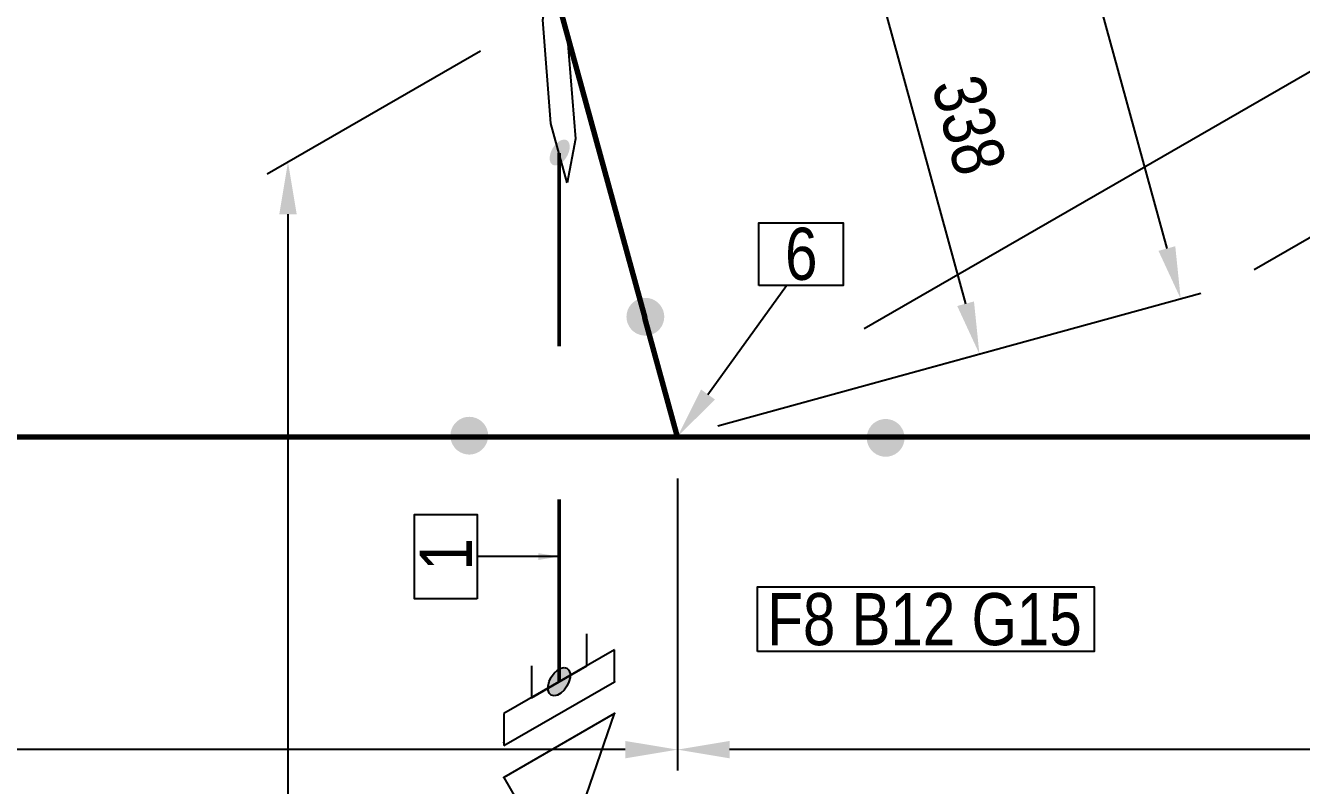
# Model space of a CAD drawing. Header units: millimetres. Extents: x 0 to 594, y 0 to 420.
# Drawn here: x 176.9 to 238, y 291 to 327.5 of the extents above; entities that cross this region are included whole.
import ezdxf
from ezdxf import colors
from ezdxf.entities.mleader import LeaderData, LeaderLine
from ezdxf.enums import TextEntityAlignment as Align
from ezdxf.math import Vec2, Vec3

# ---------------------------------------------------------------- set-up
doc = ezdxf.new("R2010")
doc.units = ezdxf.units.MM
doc.header["$LTSCALE"] = 0.25
for name, color, linetype in [('기울이기 상자', 7, 'Continuous'), ('기호', 4, 'Continuous'), ('밸브', 4, 'Continuous'), ('용접', 1, 'Continuous'), ('주석', 7, 'Continuous'), ('치수', 1, 'Continuous')]:
    doc.layers.add(name, color=color, linetype=linetype)
doc.layers.add('파이프', color=3, linetype='Continuous', lineweight=70)
doc.layers.add('파이프 작은 보어', color=30, linetype='Continuous', lineweight=50)
doc.styles.add('AdskIsoAnnotation', font='arial.ttf', dxfattribs={"width": 0.8, "height": 1})
doc.styles.add('AdskIsoMetric', font='arial.ttf', dxfattribs={"width": 0.8, "height": 2.5})
doc.styles.add('AdskIsoMetric-30', font='arial.ttf', dxfattribs={"width": 0.8, "height": 2.5})
doc.styles.add('AdskIsoMetric30', font='arial.ttf', dxfattribs={"width": 0.8, "oblique": 30, "height": 2.5})
doc.styles.get("Standard").update_dxf_attribs({"font": 'arial.ttf'})
doc.dimstyles.new('AdskIsoMetric', dxfattribs={"dimtxt": 2.5, "dimasz": 2.5, "dimexe": 1, "dimexo": 2, "dimgap": 0.8, "dimtad": 1, "dimdec": 0, "dimrnd": 1, "dimzin": 0, "dimdsep": 46, "dimtxsty": 'AdskIsoMetric', "dimcen": 0, "dimclrt": 7, "dimadec": 0, "dimazin": 0, "dimtfac": 1, "dimtdec": 0, "dimtmove": 1, "dimatfit": 3, "dimfxl": 0, "dimfrac": 2, "dimtolj": 1, "dimtzin": 0, "dimarcsym": 0})

# ---------------------------------------------------------------- blocks, each defined once
blk = doc.blocks.new('볼 밸브-1-IsoRight')
at = {"color": 0, "linetype": 'ByBlock', "lineweight": -2, "extrusion": (0.707107, 0.408248, -0.57735)}
for p, q in [((-0.1006, 0.1164), (-0.3536, 0.4082)), ((-0.3536, 0.4082), (-0.3536, 0)), ((0.1006, 0.0001), (0.3536, 0)), ((-0.3536, 0), (-0.1006, -0.0001)), ((0.3536, 0), (0.3536, -0.4082)), ((0.1125, -0.065), (0.1125, -0.065)), ((0.3536, -0.4082), (0.1007, -0.1162))]:
    blk.add_line(p, q, dxfattribs=at)
at = {"linetype": 'ByBlock', "extrusion": (-1.92296e-16, -1.11022e-16, -1)}
for start_param, end_param in [(-0.785398, 2.356194), (2.356194, 5.497787)]:
    blk.add_ellipse((0, 0), major_axis=(-0.0796, 0.1378), ratio=0.57735, start_param=start_param, end_param=end_param, dxfattribs=at)
blk = doc.blocks.new('개스킷-1-IsoRight')
at = {"color": 0, "linetype": 'ByBlock', "lineweight": -2, "extrusion": (1, 0, 0)}
for p in [(-0.0442, 0.2296), (0.0442, 0.1786), (-0.0529, -0.1736), (0.0442, -0.2296)]:
    blk.add_point(p, dxfattribs=at)
blk = doc.blocks.new('플랜지-1-IsoRight')
at = {"color": 0, "linetype": 'ByBlock', "lineweight": -2}
blk.add_wipeout([(0.0442, 0.1786), (-0.0442, 0.2296), (-0.0442, -0.1786), (0.0442, -0.2296)], dxfattribs=at)
at = {"color": 0, "linetype": 'ByBlock', "lineweight": -2, "extrusion": (0.707107, 0.408248, -0.57735)}
for p, q in [((0.0442, 0.1786), (-0.0442, 0.2296)), ((-0.0442, 0.2296), (-0.0442, -0.1786)), ((0.0442, -0.2296), (0.0442, 0.1786)), ((-0.0442, -0.1786), (0.0442, -0.2296))]:
    blk.add_line(p, q, dxfattribs=at)
at = {"color": 0, "linetype": 'ByBlock', "lineweight": -2}
blk.add_wipeout([(0.0442, 0.1786), (-0.0442, 0.2296), (-0.0442, -0.1786), (0.0442, -0.2296)], dxfattribs=at)
at = {"color": 0, "linetype": 'ByBlock', "lineweight": -2, "extrusion": (0.707107, 0.408248, -0.57735)}
for p, q in [((0.0442, 0.1786), (-0.0442, 0.2296)), ((-0.0442, 0.2296), (-0.0442, -0.1786)), ((0.0442, -0.2296), (0.0442, 0.1786)), ((-0.0442, -0.1786), (0.0442, -0.2296))]:
    blk.add_line(p, q, dxfattribs=at)
blk = doc.blocks.new('*D105')
at = {"layer": 'Defpoints', "color": 0}
for p in [(200.667, 327.391), (202.434, 252.416), (189.444, 244.916)]:
    blk.add_point(p, dxfattribs=at)
at = {"layer": '치수', "color": 0, "lineweight": -2}
for p, q in [((198.667, 326.236), (188.444, 320.334)), ((189.444, 318.411), (189.444, 247.416)), ((200.434, 251.261), (188.444, 244.339))]:
    blk.add_line(p, q, dxfattribs=at)
at = {"layer": '치수', "color": 0}
for points in [[(189.027, 318.411), (189.861, 318.411), (189.444, 320.911)], [(189.027, 247.416), (189.861, 247.416), (189.444, 244.916)]]:
    blk.add_solid(points, dxfattribs=at)
at = {"layer": '치수', "color": 7, "insert": (187.178, 281.605), "char_height": 2.5, "attachment_point": 5, "rotation": 270, "style": 'AdskIsoMetric-30'}
blk.add_mtext('\\A1;443', dxfattribs=at)
blk = doc.blocks.new('*D112')
at = {"layer": 'Defpoints', "color": 0}
for p in [(123.414, 307.743), (190.908, 212.907), (152.333, 202.325)]:
    blk.add_point(p, dxfattribs=at)
at = {"layer": '치수', "color": 0, "lineweight": -2}
for p, q in [((125.343, 308.272), (162.953, 318.59)), ((162.65, 315.914), (190.247, 215.318)), ((154.262, 202.854), (191.872, 213.172))]:
    blk.add_line(p, q, dxfattribs=at)
at = {"layer": '치수', "color": 0}
for points in [[(163.052, 316.024), (162.248, 315.804), (161.989, 318.325)], [(190.648, 215.428), (189.845, 215.208), (190.908, 212.907)]]:
    blk.add_solid(points, dxfattribs=at)
at = {"layer": '치수', "color": 7, "insert": (178.782, 266.256), "char_height": 2.5, "attachment_point": 5, "rotation": 285.34054, "style": 'AdskIsoMetric'}
blk.add_mtext('\\A1;2206', dxfattribs=at)
blk = doc.blocks.new('*D113')
at = {"layer": 'Defpoints', "color": 0}
for p in [(208.104, 307.743), (278.667, 307.743), (208.104, 292.743)]:
    blk.add_point(p, dxfattribs=at)
at = {"layer": '치수', "color": 0, "lineweight": -2}
for p, q in [((208.104, 305.743), (208.104, 291.743)), ((278.667, 305.743), (278.667, 291.743)), ((276.167, 292.743), (210.604, 292.743))]:
    blk.add_line(p, q, dxfattribs=at)
at = {"layer": '치수', "color": 0}
for points in [[(210.604, 293.159), (210.604, 292.326), (208.104, 292.743)], [(276.167, 293.159), (276.167, 292.326), (278.667, 292.743)]]:
    blk.add_solid(points, dxfattribs=at)
at = {"layer": '치수', "color": 7, "insert": (243.386, 295.162), "char_height": 2.5, "attachment_point": 5, "rotation": 360, "style": 'AdskIsoMetric'}
blk.add_mtext('\\A1;1125', dxfattribs=at)
blk = doc.blocks.new('*D114')
at = {"layer": 'Defpoints', "color": 0}
for p in [(123.414, 307.743), (208.104, 307.743), (123.414, 292.743)]:
    blk.add_point(p, dxfattribs=at)
at = {"layer": '치수', "color": 0, "lineweight": -2}
for p, q in [((123.414, 305.743), (123.414, 291.743)), ((208.104, 305.743), (208.104, 291.743)), ((205.604, 292.743), (125.914, 292.743))]:
    blk.add_line(p, q, dxfattribs=at)
at = {"layer": '치수', "color": 0}
for points in [[(125.914, 293.159), (125.914, 292.326), (123.414, 292.743)], [(205.604, 293.159), (205.604, 292.326), (208.104, 292.743)]]:
    blk.add_solid(points, dxfattribs=at)
at = {"layer": '치수', "color": 7, "insert": (163.981, 295.162), "char_height": 2.5, "attachment_point": 5, "rotation": 360, "style": 'AdskIsoMetric'}
blk.add_mtext('\\A1;1125', dxfattribs=at)
blk = doc.blocks.new('*D125')
at = {"layer": 'Defpoints', "color": 0}
for p in [(202.434, 328.411), (222.57, 311.711), (208.104, 307.743)]:
    blk.add_point(p, dxfattribs=at)
at = {"layer": '치수', "color": 0, "lineweight": -2}
for p, q in [((204.363, 328.94), (217.864, 332.644)), ((217.561, 329.969), (221.909, 314.122)), ((210.033, 308.272), (223.534, 311.976))]:
    blk.add_line(p, q, dxfattribs=at)
at = {"layer": '치수', "color": 0}
for points in [[(217.963, 330.079), (217.159, 329.858), (216.9, 332.38)], [(222.31, 314.232), (221.507, 314.012), (222.57, 311.711)]]:
    blk.add_solid(points, dxfattribs=at)
at = {"layer": '치수', "color": 7, "insert": (222.069, 322.686), "char_height": 2.5, "attachment_point": 5, "rotation": 285.34055, "style": 'AdskIsoMetric'}
blk.add_mtext('\\A1;338', dxfattribs=at)
blk = doc.blocks.new('*D126')
at = {"layer": 'Defpoints', "color": 0}
for p in [(186.876, 385.124), (232.214, 314.357), (208.104, 307.743)]:
    blk.add_point(p, dxfattribs=at)
at = {"layer": '치수', "color": 0, "lineweight": -2}
for p, q in [((188.805, 385.653), (211.95, 392.003)), ((211.647, 389.327), (231.552, 316.768)), ((210.033, 308.272), (233.178, 314.621))]:
    blk.add_line(p, q, dxfattribs=at)
at = {"layer": '치수', "color": 0}
for points in [[(212.049, 389.437), (211.245, 389.217), (210.986, 391.738)], [(231.954, 316.878), (231.15, 316.657), (232.214, 314.357)]]:
    blk.add_solid(points, dxfattribs=at)
at = {"layer": '치수', "color": 7, "insert": (223.933, 353.687), "char_height": 2.5, "attachment_point": 5, "rotation": 285.34055, "style": 'AdskIsoMetric'}
blk.add_mtext('\\A1;1014', dxfattribs=at)
blk = doc.blocks.new('*D127')
at = {"layer": 'Defpoints', "color": 0}
for p in [(201.04, 352.56), (201.041, 352.561), (278.667, 307.743)]:
    blk.add_point(p, dxfattribs=at)
at = {"layer": '치수', "color": 7, "insert": (245.157, 333.722), "char_height": 2.5, "attachment_point": 5, "rotation": 330, "style": 'AdskIsoMetric30'}
blk.add_mtext('\\A1;1591', dxfattribs=at)
blk = doc.blocks.new('*D128')
at = {"layer": 'Defpoints', "color": 0}
for p in [(201.04, 352.56), (123.413, 307.743), (123.414, 307.743)]:
    blk.add_point(p, dxfattribs=at)
at = {"layer": '치수', "color": 7, "insert": (156.484, 333.468), "char_height": 2.5, "attachment_point": 5, "rotation": 30, "style": 'AdskIsoMetric-30'}
blk.add_mtext('\\A1;1591', dxfattribs=at)
blk = doc.blocks.new('*D132')
at = {"layer": 'Defpoints', "color": 0}
for p in [(264.505, 340.306), (208.104, 307.743), (208.105, 307.742)]:
    blk.add_point(p, dxfattribs=at)
at = {"layer": '치수', "color": 7, "insert": (242.005, 320.733), "char_height": 2.5, "attachment_point": 5, "rotation": 30, "style": 'AdskIsoMetric-30'}
blk.add_mtext('\\A1;717', dxfattribs=at)
blk = doc.blocks.new('티-1-Iso2DSkew90')
at = {"color": 0, "linetype": 'ByBlock', "lineweight": -2, "extrusion": (0, 0.816497, 0.57735)}
for p, q in [((0, 0), (-1.564, 5.702)), ((-10, 0), (0, 0)), ((0, 0), (10, 0))]:
    blk.add_line(p, q, dxfattribs=at)
blk = doc.blocks.new('Olet1-3-Iso2DSkew90')
at = {"color": 0, "linetype": 'ByBlock', "lineweight": -2, "extrusion": (0.987688, 0.090317, -0.127728)}
for p, q in [((-0.782, -0.684), (-0.391, 1.425)), ((-0.391, 1.425), (0.391, -1.426)), ((-0.391, -5.646), (-0.782, -0.684)), ((0.391, -1.426), (0.782, -6.387)), ((0.391, -8.497), (-0.391, -5.646)), ((0.782, -6.387), (0.391, -8.497))]:
    blk.add_line(p, q, dxfattribs=at)
blk = doc.blocks.new('Buttweld')
at = {"lineweight": -2}
blk.add_hatch(color=0, dxfattribs=at).paths.add_polyline_path([(0.044, -0.0026), (0.0433, 0.0053), (0.0413, 0.0129), (0.0379, 0.02), (0.0334, 0.0265), (0.0278, 0.0321), (0.0214, 0.0366), (0.0142, 0.0399), (0.0066, 0.042), (-0.0013, 0.0427), (-0.0091, 0.042), (-0.0168, 0.0399), (-0.0239, 0.0366), (-0.0304, 0.0321), (-0.036, 0.0265), (-0.0405, 0.02), (-0.0438, 0.0129), (-0.0459, 0.0053), (-0.0466, -0.0026), (-0.0459, -0.0105), (-0.0438, -0.0181), (-0.0405, -0.0252), (-0.036, -0.0317), (-0.0304, -0.0373), (-0.0239, -0.0418), (-0.0168, -0.0452), (-0.0091, -0.0472), (-0.0013, -0.0479), (0.0066, -0.0472), (0.0142, -0.0452), (0.0214, -0.0418), (0.0278, -0.0373), (0.0334, -0.0317), (0.0379, -0.0252), (0.0413, -0.0181), (0.0433, -0.0105)], is_closed=False, flags=0)
blk = doc.blocks.new('Weld-1-IsoRight')
blk.add_hatch(color=256).paths.add_polyline_path([(-0.0311, 0.0158), (-0.0306, 0.022), (-0.0292, 0.0274), (-0.0268, 0.0318), (-0.0236, 0.0353), (-0.0197, 0.0375), (-0.0151, 0.0386), (-0.01, 0.0384), (-0.0047, 0.037), (0.0009, 0.0343), (0.0065, 0.0305), (0.0119, 0.0258), (0.0169, 0.0201), (0.0215, 0.0138), (0.0254, 0.007), (0.0286, -0.0002), (0.031, -0.0074), (0.0324, -0.0144), (0.0329, -0.0211), (0.0324, -0.0273), (0.031, -0.0327), (0.0286, -0.0371), (0.0254, -0.0406), (0.0215, -0.0429), (0.0169, -0.0439), (0.0119, -0.0437), (0.0065, -0.0423), (0.0009, -0.0396), (-0.0047, -0.0358), (-0.01, -0.0311), (-0.0151, -0.0254), (-0.0197, -0.0191), (-0.0236, -0.0123), (-0.0268, -0.0051), (-0.0292, 0.0021), (-0.0306, 0.0091)], is_closed=False, flags=0)
blk = doc.blocks.new('SocketWeld-1-IsoRight')
blk.add_hatch(color=256).paths.add_polyline_path([(0.0055, 0.0371), (0.0057, 0.0369), (0.006, 0.0367), (0.0062, 0.0365), (0.0064, 0.0363), (0.0066, 0.0361), (0.0068, 0.0359), (0.007, 0.0357), (0.0072, 0.0355), (0.0075, 0.0353), (0.0077, 0.0351), (0.0079, 0.0349), (0.0081, 0.0347), (0.0083, 0.0345), (0.0085, 0.0343), (0.0088, 0.0341), (0.009, 0.0339), (0.0092, 0.0337), (0.0094, 0.0334), (0.0096, 0.0332), (0.0098, 0.033), (0.01, 0.0328), (0.0103, 0.0326), (0.0105, 0.0324), (0.0107, 0.0322), (0.0109, 0.032), (0.0111, 0.0318), (0.0113, 0.0316), (0.0115, 0.0314), (0.0118, 0.0312), (0.012, 0.031), (0.0122, 0.0308), (0.0124, 0.0306), (0.0126, 0.0304), (0.0128, 0.0302), (0.013, 0.03), (0.0133, 0.0298), (0.0135, 0.0296), (0.0137, 0.0294), (0.0139, 0.0292), (0.0141, 0.0289), (0.0143, 0.0287), (0.0145, 0.0285), (0.0148, 0.0283), (0.015, 0.0281), (0.0152, 0.0279), (0.0154, 0.0277), (0.0156, 0.0275), (0.0158, 0.0273), (0.0161, 0.0271), (0.0161, 0.0271), (0.0162, 0.0268), (0.0164, 0.0266), (0.0166, 0.0263), (0.0168, 0.0261), (0.017, 0.0258), (0.0171, 0.0256), (0.0173, 0.0253), (0.0175, 0.025), (0.0177, 0.0248), (0.0179, 0.0245), (0.0181, 0.0243), (0.0182, 0.024), (0.0184, 0.0237), (0.0186, 0.0235), (0.0188, 0.0232), (0.019, 0.023), (0.0192, 0.0227), (0.0193, 0.0225), (0.0195, 0.0222), (0.0197, 0.0219), (0.0199, 0.0217), (0.0201, 0.0214), (0.0203, 0.0212), (0.0204, 0.0209), (0.0206, 0.0206), (0.0208, 0.0204), (0.021, 0.0201), (0.0212, 0.0199), (0.0213, 0.0196), (0.0215, 0.0193), (0.0217, 0.0191), (0.0219, 0.0188), (0.0221, 0.0186), (0.0223, 0.0183), (0.0224, 0.0181), (0.0226, 0.0178), (0.0228, 0.0175), (0.023, 0.0173), (0.0232, 0.017), (0.0234, 0.0168), (0.0235, 0.0165), (0.0237, 0.0162), (0.0239, 0.016), (0.0241, 0.0157), (0.0243, 0.0155), (0.0245, 0.0152), (0.0246, 0.015), (0.0248, 0.0147), (0.025, 0.0144), (0.025, 0.0144), (0.0251, 0.0141), (0.0253, 0.0139), (0.0254, 0.0136), (0.0255, 0.0133), (0.0257, 0.013), (0.0258, 0.0127), (0.0259, 0.0124), (0.0261, 0.0121), (0.0262, 0.0118), (0.0263, 0.0116), (0.0265, 0.0113), (0.0266, 0.011), (0.0267, 0.0107), (0.0269, 0.0104), (0.027, 0.0101), (0.0271, 0.0098), (0.0273, 0.0095), (0.0274, 0.0093), (0.0275, 0.009), (0.0277, 0.0087), (0.0278, 0.0084), (0.0279, 0.0081), (0.0281, 0.0078), (0.0282, 0.0075), (0.0283, 0.0072), (0.0284, 0.007), (0.0286, 0.0067), (0.0287, 0.0064), (0.0288, 0.0061), (0.029, 0.0058), (0.0291, 0.0055), (0.0292, 0.0052), (0.0294, 0.0049), (0.0295, 0.0047), (0.0296, 0.0044), (0.0298, 0.0041), (0.0299, 0.0038), (0.03, 0.0035), (0.0302, 0.0032), (0.0303, 0.0029), (0.0304, 0.0026), (0.0306, 0.0024), (0.0307, 0.0021), (0.0308, 0.0018), (0.031, 0.0015), (0.0311, 0.0012), (0.0312, 0.0009), (0.0314, 0.0006), (0.0315, 0.0003), (0.0315, 0.0003), (0.0316, 0.0001), (0.0316, -0.0002), (0.0317, -0.0005), (0.0318, -0.0008), (0.0319, -0.0011), (0.0319, -0.0014), (0.032, -0.0017), (0.0321, -0.002), (0.0321, -0.0022), (0.0322, -0.0025), (0.0323, -0.0028), (0.0323, -0.0031), (0.0324, -0.0034), (0.0325, -0.0037), (0.0325, -0.004), (0.0326, -0.0043), (0.0327, -0.0046), (0.0328, -0.0048), (0.0328, -0.0051), (0.0329, -0.0054), (0.033, -0.0057), (0.033, -0.006), (0.0331, -0.0063), (0.0332, -0.0066), (0.0332, -0.0069), (0.0333, -0.0071), (0.0334, -0.0074), (0.0335, -0.0077), (0.0335, -0.008), (0.0336, -0.0083), (0.0337, -0.0086), (0.0337, -0.0089), (0.0338, -0.0092), (0.0339, -0.0095), (0.0339, -0.0097), (0.034, -0.01), (0.0341, -0.0103), (0.0342, -0.0106), (0.0342, -0.0109), (0.0343, -0.0112), (0.0344, -0.0115), (0.0344, -0.0118), (0.0345, -0.012), (0.0346, -0.0123), (0.0346, -0.0126), (0.0347, -0.0129), (0.0348, -0.0132), (0.0349, -0.0135), (0.0349, -0.0138), (0.0349, -0.0138), (0.0349, -0.014), (0.0349, -0.0143), (0.0349, -0.0146), (0.0349, -0.0148), (0.0349, -0.0151), (0.0349, -0.0153), (0.0349, -0.0156), (0.0349, -0.0159), (0.0349, -0.0161), (0.0349, -0.0164), (0.0349, -0.0166), (0.0349, -0.0169), (0.0349, -0.0172), (0.0349, -0.0174), (0.0349, -0.0177), (0.0349, -0.0179), (0.0349, -0.0182), (0.0349, -0.0185), (0.0349, -0.0187), (0.0349, -0.019), (0.0349, -0.0192), (0.0349, -0.0195), (0.0349, -0.0198), (0.0349, -0.02), (0.0349, -0.0203), (0.0349, -0.0206), (0.0349, -0.0208), (0.0349, -0.0211), (0.0349, -0.0213), (0.0349, -0.0216), (0.0349, -0.0219), (0.0349, -0.0221), (0.0349, -0.0224), (0.0349, -0.0226), (0.0349, -0.0229), (0.0349, -0.0232), (0.0349, -0.0234), (0.0349, -0.0237), (0.0349, -0.0239), (0.0349, -0.0242), (0.0349, -0.0245), (0.0349, -0.0247), (0.0349, -0.025), (0.0349, -0.0252), (0.0349, -0.0255), (0.0349, -0.0258), (0.0349, -0.026), (0.0349, -0.0263), (0.0349, -0.0265), (0.0349, -0.0265), (0.0349, -0.0268), (0.0348, -0.027), (0.0347, -0.0272), (0.0346, -0.0274), (0.0346, -0.0276), (0.0345, -0.0278), (0.0344, -0.028), (0.0344, -0.0282), (0.0343, -0.0284), (0.0342, -0.0286), (0.0342, -0.0288), (0.0341, -0.029), (0.034, -0.0292), (0.0339, -0.0295), (0.0339, -0.0297), (0.0338, -0.0299), (0.0337, -0.0301), (0.0337, -0.0303), (0.0336, -0.0305), (0.0335, -0.0307), (0.0335, -0.0309), (0.0334, -0.0311), (0.0333, -0.0313), (0.0332, -0.0315), (0.0332, -0.0317), (0.0331, -0.0319), (0.033, -0.0322), (0.033, -0.0324), (0.0329, -0.0326), (0.0328, -0.0328), (0.0328, -0.033), (0.0327, -0.0332), (0.0326, -0.0334), (0.0325, -0.0336), (0.0325, -0.0338), (0.0324, -0.034), (0.0323, -0.0342), (0.0323, -0.0344), (0.0322, -0.0346), (0.0321, -0.0349), (0.0321, -0.0351), (0.032, -0.0353), (0.0319, -0.0355), (0.0319, -0.0357), (0.0318, -0.0359), (0.0317, -0.0361), (0.0316, -0.0363), (0.0316, -0.0365), (0.0315, -0.0367), (0.0315, -0.0367), (0.0314, -0.0369), (0.0312, -0.037), (0.0311, -0.0371), (0.031, -0.0373), (0.0308, -0.0374), (0.0307, -0.0375), (0.0306, -0.0377), (0.0304, -0.0378), (0.0303, -0.0379), (0.0302, -0.0381), (0.03, -0.0382), (0.0299, -0.0383), (0.0298, -0.0385), (0.0296, -0.0386), (0.0295, -0.0387), (0.0294, -0.0389), (0.0292, -0.039), (0.0291, -0.0391), (0.029, -0.0393), (0.0288, -0.0394), (0.0287, -0.0395), (0.0286, -0.0397), (0.0284, -0.0398), (0.0283, -0.0399), (0.0282, -0.0401), (0.0281, -0.0402), (0.0279, -0.0403), (0.0278, -0.0405), (0.0277, -0.0406), (0.0275, -0.0408), (0.0274, -0.0409), (0.0273, -0.041), (0.0271, -0.0412), (0.027, -0.0413), (0.0269, -0.0414), (0.0267, -0.0416), (0.0266, -0.0417), (0.0265, -0.0418), (0.0263, -0.042), (0.0262, -0.0421), (0.0261, -0.0422), (0.0259, -0.0424), (0.0258, -0.0425), (0.0257, -0.0426), (0.0255, -0.0428), (0.0254, -0.0429), (0.0253, -0.043), (0.0251, -0.0432), (0.025, -0.0433), (0.025, -0.0433), (0.0248, -0.0433), (0.0246, -0.0434), (0.0245, -0.0434), (0.0243, -0.0435), (0.0241, -0.0435), (0.0239, -0.0436), (0.0237, -0.0436), (0.0235, -0.0437), (0.0234, -0.0437), (0.0232, -0.0438), (0.023, -0.0438), (0.0228, -0.0439), (0.0226, -0.0439), (0.0224, -0.044), (0.0223, -0.044), (0.0221, -0.0441), (0.0219, -0.0441), (0.0217, -0.0442), (0.0215, -0.0442), (0.0213, -0.0443), (0.0212, -0.0443), (0.021, -0.0444), (0.0208, -0.0444), (0.0206, -0.0444), (0.0204, -0.0445), (0.0203, -0.0445), (0.0201, -0.0446), (0.0199, -0.0446), (0.0197, -0.0447), (0.0195, -0.0447), (0.0193, -0.0448), (0.0192, -0.0448), (0.019, -0.0449), (0.0188, -0.0449), (0.0186, -0.045), (0.0184, -0.045), (0.0182, -0.0451), (0.0181, -0.0451), (0.0179, -0.0452), (0.0177, -0.0452), (0.0175, -0.0453), (0.0173, -0.0453), (0.0171, -0.0454), (0.017, -0.0454), (0.0168, -0.0455), (0.0166, -0.0455), (0.0164, -0.0455), (0.0162, -0.0456), (0.0161, -0.0456), (0.0161, -0.0456), (0.0158, -0.0456), (0.0156, -0.0456), (0.0154, -0.0455), (0.0152, -0.0455), (0.015, -0.0454), (0.0148, -0.0454), (0.0145, -0.0453), (0.0143, -0.0453), (0.0141, -0.0453), (0.0139, -0.0452), (0.0137, -0.0452), (0.0135, -0.0451), (0.0133, -0.0451), (0.013, -0.045), (0.0128, -0.045), (0.0126, -0.0449), (0.0124, -0.0449), (0.0122, -0.0449), (0.012, -0.0448), (0.0118, -0.0448), (0.0115, -0.0447), (0.0113, -0.0447), (0.0111, -0.0446), (0.0109, -0.0446), (0.0107, -0.0446), (0.0105, -0.0445), (0.0103, -0.0445), (0.01, -0.0444), (0.0098, -0.0444), (0.0096, -0.0443), (0.0094, -0.0443), (0.0092, -0.0443), (0.009, -0.0442), (0.0088, -0.0442), (0.0085, -0.0441), (0.0083, -0.0441), (0.0081, -0.044), (0.0079, -0.044), (0.0077, -0.0439), (0.0075, -0.0439), (0.0072, -0.0439), (0.007, -0.0438), (0.0068, -0.0438), (0.0066, -0.0437), (0.0064, -0.0437), (0.0062, -0.0436), (0.006, -0.0436), (0.0057, -0.0436), (0.0055, -0.0435), (0.0055, -0.0435), (0.0053, -0.0434), (0.0051, -0.0433), (0.0049, -0.0431), (0.0046, -0.043), (0.0044, -0.0429), (0.0042, -0.0427), (0.004, -0.0426), (0.0037, -0.0425), (0.0035, -0.0423), (0.0033, -0.0422), (0.003, -0.0421), (0.0028, -0.042), (0.0026, -0.0418), (0.0024, -0.0417), (0.0021, -0.0416), (0.0019, -0.0414), (0.0017, -0.0413), (0.0015, -0.0412), (0.0012, -0.041), (0.001, -0.0409), (0.0008, -0.0408), (0.0006, -0.0406), (0.0003, -0.0405), (0.0001, -0.0404), (-0.0001, -0.0403), (-0.0003, -0.0401), (-0.0006, -0.04), (-0.0008, -0.0399), (-0.001, -0.0397), (-0.0012, -0.0396), (-0.0015, -0.0395), (-0.0017, -0.0393), (-0.0019, -0.0392), (-0.0021, -0.0391), (-0.0024, -0.039), (-0.0026, -0.0388), (-0.0028, -0.0387), (-0.003, -0.0386), (-0.0033, -0.0384), (-0.0035, -0.0383), (-0.0037, -0.0382), (-0.004, -0.038), (-0.0042, -0.0379), (-0.0044, -0.0378), (-0.0046, -0.0377), (-0.0049, -0.0375), (-0.0051, -0.0374), (-0.0053, -0.0373), (-0.0055, -0.0371), (-0.0055, -0.0371), (-0.0057, -0.0369), (-0.006, -0.0367), (-0.0062, -0.0365), (-0.0064, -0.0363), (-0.0066, -0.0361), (-0.0068, -0.0359), (-0.007, -0.0357), (-0.0072, -0.0355), (-0.0075, -0.0353), (-0.0077, -0.0351), (-0.0079, -0.0349), (-0.0081, -0.0347), (-0.0083, -0.0345), (-0.0085, -0.0343), (-0.0088, -0.0341), (-0.009, -0.0339), (-0.0092, -0.0337), (-0.0094, -0.0334), (-0.0096, -0.0332), (-0.0098, -0.033), (-0.01, -0.0328), (-0.0103, -0.0326), (-0.0105, -0.0324), (-0.0107, -0.0322), (-0.0109, -0.032), (-0.0111, -0.0318), (-0.0113, -0.0316), (-0.0115, -0.0314), (-0.0118, -0.0312), (-0.012, -0.031), (-0.0122, -0.0308), (-0.0124, -0.0306), (-0.0126, -0.0304), (-0.0128, -0.0302), (-0.013, -0.03), (-0.0133, -0.0298), (-0.0135, -0.0296), (-0.0137, -0.0294), (-0.0139, -0.0292), (-0.0141, -0.0289), (-0.0143, -0.0287), (-0.0145, -0.0285), (-0.0148, -0.0283), (-0.015, -0.0281), (-0.0152, -0.0279), (-0.0154, -0.0277), (-0.0156, -0.0275), (-0.0158, -0.0273), (-0.0161, -0.0271), (-0.0161, -0.0271), (-0.0162, -0.0268), (-0.0164, -0.0266), (-0.0166, -0.0263), (-0.0168, -0.0261), (-0.017, -0.0258), (-0.0171, -0.0256), (-0.0173, -0.0253), (-0.0175, -0.025), (-0.0177, -0.0248), (-0.0179, -0.0245), (-0.0181, -0.0243), (-0.0182, -0.024), (-0.0184, -0.0237), (-0.0186, -0.0235), (-0.0188, -0.0232), (-0.019, -0.023), (-0.0192, -0.0227), (-0.0193, -0.0225), (-0.0195, -0.0222), (-0.0197, -0.0219), (-0.0199, -0.0217), (-0.0201, -0.0214), (-0.0203, -0.0212), (-0.0204, -0.0209), (-0.0206, -0.0206), (-0.0208, -0.0204), (-0.021, -0.0201), (-0.0212, -0.0199), (-0.0213, -0.0196), (-0.0215, -0.0193), (-0.0217, -0.0191), (-0.0219, -0.0188), (-0.0221, -0.0186), (-0.0223, -0.0183), (-0.0224, -0.0181), (-0.0226, -0.0178), (-0.0228, -0.0175), (-0.023, -0.0173), (-0.0232, -0.017), (-0.0234, -0.0168), (-0.0235, -0.0165), (-0.0237, -0.0162), (-0.0239, -0.016), (-0.0241, -0.0157), (-0.0243, -0.0155), (-0.0245, -0.0152), (-0.0246, -0.015), (-0.0248, -0.0147), (-0.025, -0.0144), (-0.025, -0.0144), (-0.0251, -0.0141), (-0.0253, -0.0139), (-0.0254, -0.0136), (-0.0255, -0.0133), (-0.0257, -0.013), (-0.0258, -0.0127), (-0.0259, -0.0124), (-0.0261, -0.0121), (-0.0262, -0.0118), (-0.0263, -0.0116), (-0.0265, -0.0113), (-0.0266, -0.011), (-0.0267, -0.0107), (-0.0269, -0.0104), (-0.027, -0.0101), (-0.0271, -0.0098), (-0.0273, -0.0095), (-0.0274, -0.0093), (-0.0275, -0.009), (-0.0277, -0.0087), (-0.0278, -0.0084), (-0.0279, -0.0081), (-0.0281, -0.0078), (-0.0282, -0.0075), (-0.0283, -0.0072), (-0.0284, -0.007), (-0.0286, -0.0067), (-0.0287, -0.0064), (-0.0288, -0.0061), (-0.029, -0.0058), (-0.0291, -0.0055), (-0.0292, -0.0052), (-0.0294, -0.0049), (-0.0295, -0.0047), (-0.0296, -0.0044), (-0.0298, -0.0041), (-0.0299, -0.0038), (-0.03, -0.0035), (-0.0302, -0.0032), (-0.0303, -0.0029), (-0.0304, -0.0026), (-0.0306, -0.0024), (-0.0307, -0.0021), (-0.0308, -0.0018), (-0.031, -0.0015), (-0.0311, -0.0012), (-0.0312, -0.0009), (-0.0314, -0.0006), (-0.0315, -0.0003), (-0.0315, -0.0003), (-0.0316, -0.0001), (-0.0316, 0.0002), (-0.0317, 0.0005), (-0.0318, 0.0008), (-0.0319, 0.0011), (-0.0319, 0.0014), (-0.032, 0.0017), (-0.0321, 0.002), (-0.0321, 0.0022), (-0.0322, 0.0025), (-0.0323, 0.0028), (-0.0323, 0.0031), (-0.0324, 0.0034), (-0.0325, 0.0037), (-0.0325, 0.004), (-0.0326, 0.0043), (-0.0327, 0.0046), (-0.0328, 0.0048), (-0.0328, 0.0051), (-0.0329, 0.0054), (-0.033, 0.0057), (-0.033, 0.006), (-0.0331, 0.0063), (-0.0332, 0.0066), (-0.0332, 0.0069), (-0.0333, 0.0071), (-0.0334, 0.0074), (-0.0335, 0.0077), (-0.0335, 0.008), (-0.0336, 0.0083), (-0.0337, 0.0086), (-0.0337, 0.0089), (-0.0338, 0.0092), (-0.0339, 0.0095), (-0.0339, 0.0097), (-0.034, 0.01), (-0.0341, 0.0103), (-0.0342, 0.0106), (-0.0342, 0.0109), (-0.0343, 0.0112), (-0.0344, 0.0115), (-0.0344, 0.0118), (-0.0345, 0.012), (-0.0346, 0.0123), (-0.0346, 0.0126), (-0.0347, 0.0129), (-0.0348, 0.0132), (-0.0349, 0.0135), (-0.0349, 0.0138), (-0.0349, 0.0138), (-0.0349, 0.014), (-0.0349, 0.0143), (-0.0349, 0.0146), (-0.0349, 0.0148), (-0.0349, 0.0151), (-0.0349, 0.0153), (-0.0349, 0.0156), (-0.0349, 0.0159), (-0.0349, 0.0161), (-0.0349, 0.0164), (-0.0349, 0.0166), (-0.0349, 0.0169), (-0.0349, 0.0172), (-0.0349, 0.0174), (-0.0349, 0.0177), (-0.0349, 0.0179), (-0.0349, 0.0182), (-0.0349, 0.0185), (-0.0349, 0.0187), (-0.0349, 0.019), (-0.0349, 0.0192), (-0.0349, 0.0195), (-0.0349, 0.0198), (-0.0349, 0.02), (-0.0349, 0.0203), (-0.0349, 0.0206), (-0.0349, 0.0208), (-0.0349, 0.0211), (-0.0349, 0.0213), (-0.0349, 0.0216), (-0.0349, 0.0219), (-0.0349, 0.0221), (-0.0349, 0.0224), (-0.0349, 0.0226), (-0.0349, 0.0229), (-0.0349, 0.0232), (-0.0349, 0.0234), (-0.0349, 0.0237), (-0.0349, 0.0239), (-0.0349, 0.0242), (-0.0349, 0.0245), (-0.0349, 0.0247), (-0.0349, 0.025), (-0.0349, 0.0252), (-0.0349, 0.0255), (-0.0349, 0.0258), (-0.0349, 0.026), (-0.0349, 0.0263), (-0.0349, 0.0265), (-0.0349, 0.0265), (-0.0349, 0.0268), (-0.0348, 0.027), (-0.0347, 0.0272), (-0.0346, 0.0274), (-0.0346, 0.0276), (-0.0345, 0.0278), (-0.0344, 0.028), (-0.0344, 0.0282), (-0.0343, 0.0284), (-0.0342, 0.0286), (-0.0342, 0.0288), (-0.0341, 0.029), (-0.034, 0.0292), (-0.0339, 0.0295), (-0.0339, 0.0297), (-0.0338, 0.0299), (-0.0337, 0.0301), (-0.0337, 0.0303), (-0.0336, 0.0305), (-0.0335, 0.0307), (-0.0335, 0.0309), (-0.0334, 0.0311), (-0.0333, 0.0313), (-0.0332, 0.0315), (-0.0332, 0.0317), (-0.0331, 0.0319), (-0.033, 0.0322), (-0.033, 0.0324), (-0.0329, 0.0326), (-0.0328, 0.0328), (-0.0328, 0.033), (-0.0327, 0.0332), (-0.0326, 0.0334), (-0.0325, 0.0336), (-0.0325, 0.0338), (-0.0324, 0.034), (-0.0323, 0.0342), (-0.0323, 0.0344), (-0.0322, 0.0346), (-0.0321, 0.0349), (-0.0321, 0.0351), (-0.032, 0.0353), (-0.0319, 0.0355), (-0.0319, 0.0357), (-0.0318, 0.0359), (-0.0317, 0.0361), (-0.0316, 0.0363), (-0.0316, 0.0365), (-0.0315, 0.0367), (-0.0315, 0.0367), (-0.0314, 0.0369), (-0.0312, 0.037), (-0.0311, 0.0371), (-0.031, 0.0373), (-0.0308, 0.0374), (-0.0307, 0.0375), (-0.0306, 0.0377), (-0.0304, 0.0378), (-0.0303, 0.0379), (-0.0302, 0.0381), (-0.03, 0.0382), (-0.0299, 0.0383), (-0.0298, 0.0385), (-0.0296, 0.0386), (-0.0295, 0.0387), (-0.0294, 0.0389), (-0.0292, 0.039), (-0.0291, 0.0391), (-0.029, 0.0393), (-0.0288, 0.0394), (-0.0287, 0.0395), (-0.0286, 0.0397), (-0.0284, 0.0398), (-0.0283, 0.0399), (-0.0282, 0.0401), (-0.0281, 0.0402), (-0.0279, 0.0403), (-0.0278, 0.0405), (-0.0277, 0.0406), (-0.0275, 0.0408), (-0.0274, 0.0409), (-0.0273, 0.041), (-0.0271, 0.0412), (-0.027, 0.0413), (-0.0269, 0.0414), (-0.0267, 0.0416), (-0.0266, 0.0417), (-0.0265, 0.0418), (-0.0263, 0.042), (-0.0262, 0.0421), (-0.0261, 0.0422), (-0.0259, 0.0424), (-0.0258, 0.0425), (-0.0257, 0.0426), (-0.0255, 0.0428), (-0.0254, 0.0429), (-0.0253, 0.043), (-0.0251, 0.0432), (-0.025, 0.0433), (-0.025, 0.0433), (-0.0248, 0.0433), (-0.0246, 0.0434), (-0.0245, 0.0434), (-0.0243, 0.0435), (-0.0241, 0.0435), (-0.0239, 0.0436), (-0.0237, 0.0436), (-0.0235, 0.0437), (-0.0234, 0.0437), (-0.0232, 0.0438), (-0.023, 0.0438), (-0.0228, 0.0439), (-0.0226, 0.0439), (-0.0224, 0.044), (-0.0223, 0.044), (-0.0221, 0.0441), (-0.0219, 0.0441), (-0.0217, 0.0442), (-0.0215, 0.0442), (-0.0213, 0.0443), (-0.0212, 0.0443), (-0.021, 0.0444), (-0.0208, 0.0444), (-0.0206, 0.0444), (-0.0204, 0.0445), (-0.0203, 0.0445), (-0.0201, 0.0446), (-0.0199, 0.0446), (-0.0197, 0.0447), (-0.0195, 0.0447), (-0.0193, 0.0448), (-0.0192, 0.0448), (-0.019, 0.0449), (-0.0188, 0.0449), (-0.0186, 0.045), (-0.0184, 0.045), (-0.0182, 0.0451), (-0.0181, 0.0451), (-0.0179, 0.0452), (-0.0177, 0.0452), (-0.0175, 0.0453), (-0.0173, 0.0453), (-0.0171, 0.0454), (-0.017, 0.0454), (-0.0168, 0.0455), (-0.0166, 0.0455), (-0.0164, 0.0455), (-0.0162, 0.0456), (-0.0161, 0.0456), (-0.0161, 0.0456), (-0.0158, 0.0456), (-0.0156, 0.0456), (-0.0154, 0.0455), (-0.0152, 0.0455), (-0.015, 0.0454), (-0.0148, 0.0454), (-0.0145, 0.0453), (-0.0143, 0.0453), (-0.0141, 0.0453), (-0.0139, 0.0452), (-0.0137, 0.0452), (-0.0135, 0.0451), (-0.0133, 0.0451), (-0.013, 0.045), (-0.0128, 0.045), (-0.0126, 0.0449), (-0.0124, 0.0449), (-0.0122, 0.0449), (-0.012, 0.0448), (-0.0118, 0.0448), (-0.0115, 0.0447), (-0.0113, 0.0447), (-0.0111, 0.0446), (-0.0109, 0.0446), (-0.0107, 0.0446), (-0.0105, 0.0445), (-0.0103, 0.0445), (-0.01, 0.0444), (-0.0098, 0.0444), (-0.0096, 0.0443), (-0.0094, 0.0443), (-0.0092, 0.0443), (-0.009, 0.0442), (-0.0088, 0.0442), (-0.0085, 0.0441), (-0.0083, 0.0441), (-0.0081, 0.044), (-0.0079, 0.044), (-0.0077, 0.0439), (-0.0075, 0.0439), (-0.0072, 0.0439), (-0.007, 0.0438), (-0.0068, 0.0438), (-0.0066, 0.0437), (-0.0064, 0.0437), (-0.0062, 0.0436), (-0.006, 0.0436), (-0.0057, 0.0436), (-0.0055, 0.0435), (-0.0055, 0.0435), (-0.0053, 0.0434), (-0.0051, 0.0433), (-0.0049, 0.0431), (-0.0046, 0.043), (-0.0044, 0.0429), (-0.0042, 0.0427), (-0.004, 0.0426), (-0.0037, 0.0425), (-0.0035, 0.0423), (-0.0033, 0.0422), (-0.003, 0.0421), (-0.0028, 0.042), (-0.0026, 0.0418), (-0.0024, 0.0417), (-0.0021, 0.0416), (-0.0019, 0.0414), (-0.0017, 0.0413), (-0.0015, 0.0412), (-0.0012, 0.041), (-0.001, 0.0409), (-0.0008, 0.0408), (-0.0006, 0.0406), (-0.0003, 0.0405), (-0.0001, 0.0404), (0.0001, 0.0403), (0.0003, 0.0401), (0.0006, 0.04), (0.0008, 0.0399), (0.001, 0.0397), (0.0012, 0.0396), (0.0015, 0.0395), (0.0017, 0.0393), (0.0019, 0.0392), (0.0021, 0.0391), (0.0024, 0.039), (0.0026, 0.0388), (0.0028, 0.0387), (0.003, 0.0386), (0.0033, 0.0384), (0.0035, 0.0383), (0.0037, 0.0382), (0.004, 0.038), (0.0042, 0.0379), (0.0044, 0.0378), (0.0046, 0.0377), (0.0049, 0.0375), (0.0051, 0.0374), (0.0053, 0.0373)], flags=0)
at = {"color": 0, "linetype": 'ByBlock', "lineweight": -2, "extrusion": (0.707107, 0.408248, -0.57735)}
for p, q in [((0, 0.1021), (-0.0884, 0.1531)), ((0, -0.1021), (0, 0.1021)), ((-0.0315, 0.0367), (-0.025, 0.0433)), ((-0.025, 0.0433), (-0.0161, 0.0456)), ((-0.0161, 0.0456), (-0.0055, 0.0435)), ((-0.0055, 0.0435), (0.0055, 0.0371)), ((-0.0349, 0.0265), (-0.0315, 0.0367)), ((-0.0349, 0.0138), (-0.0349, 0.0265)), ((-0.0315, -0.0003), (-0.0349, 0.0138)), ((0.0055, 0.0371), (0.0161, 0.0271)), ((0.0161, 0.0271), (0.025, 0.0144)), ((0.025, 0.0144), (0.0315, 0.0003)), ((0.0315, 0.0003), (0.0349, -0.0138)), ((-0.025, -0.0144), (-0.0315, -0.0003)), ((-0.0161, -0.0271), (-0.025, -0.0144)), ((-0.0055, -0.0371), (-0.0161, -0.0271)), ((0.0055, -0.0435), (-0.0055, -0.0371)), ((0.0315, -0.0367), (0.025, -0.0433)), ((0.0349, -0.0265), (0.0315, -0.0367)), ((0.0349, -0.0138), (0.0349, -0.0265)), ((-0.0884, -0.051), (0, -0.1021)), ((0.0161, -0.0456), (0.0055, -0.0435)), ((0.025, -0.0433), (0.0161, -0.0456))]:
    blk.add_line(p, q, dxfattribs=at)
blk = doc.blocks.new('AnnoRect')
at = {"color": 0, "linetype": 'ByBlock', "lineweight": -2}
blk.add_wipeout([(-0.8095, -0.6), (-0.8095, 0.6), (0.8095, 0.6), (0.8095, -0.6)], dxfattribs=at)
blk.add_lwpolyline([(-0.8095, -0.6), (-0.8095, 0.6), (0.8095, 0.6), (0.8095, -0.6)], close=True, dxfattribs=at)
at = {"color": 0, "linetype": 'ByBlock', "lineweight": -2, "style": 'AdskIsoAnnotation', "width": 0.8}
blk.add_attdef('XX', text='', height=1, dxfattribs=at).set_placement((0, 0), align=Align.MIDDLE_CENTER)

msp = doc.modelspace()

# ---------------------------------------------------------------- hatches: boundary and pattern name
at = {"layer": '기울이기 상자', "extrusion": (-2.69109e-14, -1.41101e-13, -1)}
h = msp.add_hatch(dxfattribs=at)
h.set_pattern_fill('LINE', color=256, angle=150, style=0)
h.paths.add_polyline_path([(-258.662, 319.293), (-248.868, 324.947), (-232.925, 315.743), (-252.513, 315.743)], flags=0)

# ---------------------------------------------------------------- linework, layer by layer
at = {"layer": '기울이기 상자'}
msp.add_lwpolyline([(199.197, 378.011), (264.505, 340.306), (217.056, 312.911)], dxfattribs=at)
at = {"layer": '파이프'}
for points in [[(198.329, 343.377), (206.54, 313.445)], [(133.414, 307.743), (198.104, 307.743)], [(218.104, 307.743), (268.667, 307.743)]]:
    msp.add_lwpolyline(points, dxfattribs=at)
at = {"layer": '파이프 작은 보어'}
msp.add_lwpolyline([(202.434, 312.091), (202.434, 321.34)], dxfattribs=at)

# ---------------------------------------------------------------- block references
at = {"layer": '기호'}
msp.add_blockref('Olet1-3-Iso2DSkew90', (202.434, 328.411), dxfattribs=at)
at = {"layer": '밸브', "xscale": 15, "yscale": 15, "zscale": 15}
for name, p, rotation in [('개스킷-1-IsoRight', (202.434, 293.703), 299.9999999998074), ('볼 밸브-1-IsoRight', (202.434, 286.814), 299.9999999999999)]:
    msp.add_blockref(name, p, dxfattribs=dict(at, rotation=rotation))
at = {"layer": '용접'}
for name, p, xscale, yscale, zscale, rotation in [('Weld-1-IsoRight', (202.434, 321.34), 15, 15, 15, 120.0000247229392), ('Buttweld', (206.54, 313.445), 20, 20, 20, 180), ('Buttweld', (198.104, 307.743), 20, 20, 20, 180.0000194690346)]:
    msp.add_blockref(name, p, dxfattribs=dict(at, xscale=xscale, yscale=yscale, zscale=zscale, rotation=rotation))
at = {"layer": '용접', "xscale": 20, "yscale": 20, "zscale": 20}
msp.add_blockref('Buttweld', (218.104, 307.743), dxfattribs=at)
at = {"layer": '파이프'}
msp.add_blockref('티-1-Iso2DSkew90', (208.104, 307.743), dxfattribs=at)

# ---------------------------------------------------------------- dimensions: what is measured, and where the dimension line sits
at = {"layer": '치수'}
for base, p1, p2, angle, text, override, picture, middle in [((232.214, 314.357), (186.876, 385.124), (208.104, 307.743), 285.34055, '1014', {"dimtad": 0, "dimlfac": 12.640143, "dimtxsty": 'AdskIsoMetric', "dimse1": 0, "dimse2": 0, "dimsd1": 0, "dimsd2": 0, "dimtmove": 1}, '*D126', (223.933, 353.687)), ((123.413, 307.743), (201.04, 352.56), (123.414, 307.743), 210, '1591', {"dimtad": 0, "dimlfac": 17.749599, "dimtxsty": 'AdskIsoMetric-30', "dimse1": 1, "dimse2": 1, "dimsd1": 1, "dimsd2": 1, "dimtmove": 2}, '*D128', (156.484, 333.468)), ((201.041, 352.561), (278.667, 307.743), (201.04, 352.56), 150, '1591', {"dimtad": 0, "dimlfac": 17.749598, "dimtxsty": 'AdskIsoMetric30', "dimse1": 1, "dimse2": 1, "dimsd1": 1, "dimsd2": 1, "dimtmove": 2}, '*D127', (245.157, 333.722)), ((208.105, 307.742), (264.505, 340.306), (208.104, 307.743), 210, '717', {"dimtad": 0, "dimlfac": 11.012333, "dimtxsty": 'AdskIsoMetric-30', "dimse1": 1, "dimse2": 1, "dimsd1": 1, "dimsd2": 1, "dimtmove": 2}, '*D132', (242.005, 320.733)), ((222.57, 311.711), (202.434, 328.411), (208.104, 307.743), 285.34055, '338', {"dimtad": 0, "dimlfac": 15.76578, "dimtxsty": 'AdskIsoMetric', "dimse1": 0, "dimse2": 0, "dimsd1": 0, "dimsd2": 0, "dimtmove": 1}, '*D125', (222.069, 322.686)), ((190.908, 212.907), (123.414, 307.743), (152.333, 202.325), 285.34054, '2206', {"dimtad": 0, "dimlfac": 20.180843, "dimtxsty": 'AdskIsoMetric', "dimse1": 0, "dimse2": 0, "dimsd1": 0, "dimsd2": 0, "dimtmove": 1}, '*D112', (178.782, 266.256)), ((208.104, 292.743), (278.667, 307.743), (208.104, 307.743), 180, '1125', {"dimtad": 0, "dimlfac": 15.94333, "dimtxsty": 'AdskIsoMetric', "dimse1": 0, "dimse2": 0, "dimsd1": 0, "dimsd2": 0, "dimtmove": 1}, '*D113', (243.386, 295.162))]:
    dim = msp.add_linear_dim(base=base, p1=p1, p2=p2, angle=angle, text=text, dimstyle='AdskIsoMetric', override=override, dxfattribs=at)
    dim.commit()
    dim.dimension.update_dxf_attribs({"geometry": picture, "text_midpoint": middle, "dimtype": 160})

# ---------------------------------------------------------------- leaders
at = {"layer": '주석'}
ml = msp.add_multileader_mtext('Standard', dxfattribs=at)
ml.set_content('')
ml.set_leader_properties()
ml.build(insert=Vec2(0, 0))
ml.multileader.update_dxf_attribs({"dogleg_length": 0, "arrow_head_size": 2.5})
ctx = ml.context
ctx.base_point, ctx.arrow_head_size = Vec3(213.333, 315), 2.5
notes = []
notes.append((ctx, [(0, (1, 1, 0), (213.333, 315), (-1, 0), 0, [(0, [(208.104, 307.743)], 0, [])])]))
ctx.mtext, ml.multileader.dxf.content_type = None, 0
ml = msp.add_multileader_mtext('Standard', dxfattribs=at)
ml.set_content('')
ml.set_leader_properties()
ml.build(insert=Vec2(0, 0))
ml.multileader.update_dxf_attribs({"dogleg_length": 0, "arrow_head_size": 0})
ctx = ml.context
ctx.base_point, ctx.arrow_head_size = Vec3(198.5, 302), 0
notes.append((ctx, [(0, (1, 1, 0), (198.5, 302), (-1, 0), 0, [(0, [(202.434, 302)], 0, [])])]))
ctx.mtext, ml.multileader.dxf.content_type = None, 0
for ctx, leaders in notes:
    for number, flags, end, landing, length, lines in leaders:
        leader = LeaderData()
        leader.index, (leader.has_last_leader_line, leader.has_dogleg_vector, leader.attachment_direction) = number, flags
        leader.last_leader_point, leader.dogleg_vector, leader.dogleg_length = Vec3(end), Vec3(landing), length
        for number, points, colour, breaks in lines:
            line = LeaderLine()
            line.index, line.vertices, line.color, line.breaks = number, Vec3.list(points), colors.encode_raw_color(colour), breaks
            leader.lines.append(line)
        ctx.leaders.append(leader)

# ---------------------------------------------------------------- next in the draw order: block references
at = {"layer": '밸브', "xscale": 15, "yscale": 15, "zscale": 15, "rotation": 300.0000000001925}
msp.add_blockref('플랜지-1-IsoRight', (202.434, 295.234), dxfattribs=at)
at = {"layer": '주석'}
ref = msp.add_blockref('AnnoRect', (214.024, 316.5), dxfattribs=dict(at, xscale=2.5, yscale=2.5, zscale=2.5))
ref.add_attrib('XX_001', '6', (213.258, 315.266), dxfattribs={"layer": '0', "color": 0, "linetype": 'ByBlock', "lineweight": -2, "height": 2.5, "style": 'AdskIsoAnnotation', "width": 0.8})
ref = msp.add_blockref('AnnoRect', (220, 299), dxfattribs=dict(at, xscale=9.956642066420665, yscale=2.585266030013643, zscale=2.5))
ref.add_attrib('XX_001', 'F8 B12 G15', (212.409, 297.75), dxfattribs={"layer": '0', "color": 0, "linetype": 'ByBlock', "lineweight": -2, "height": 2.5, "style": 'AdskIsoAnnotation', "width": 0.8})

# ---------------------------------------------------------------- next in the draw order: linework, layer by layer
at = {"layer": '파이프 작은 보어'}
msp.add_lwpolyline([(202.434, 296), (202.434, 304.743)], dxfattribs=at)

# ---------------------------------------------------------------- next in the draw order: block references
at = {"layer": '용접', "xscale": 15, "yscale": 15, "zscale": 15, "rotation": 300.0000247228598}
msp.add_blockref('SocketWeld-1-IsoRight', (202.434, 296), dxfattribs=at)

# ---------------------------------------------------------------- next in the draw order: dimensions: what is measured, and where the dimension line sits
at = {"layer": '치수'}
for base, p1, p2, angle, text, override, picture, middle in [((189.444, 244.916), (200.667, 327.391), (202.434, 252.416), 270.00002, '443', {"dimtad": 0, "dimlfac": 5.912881, "dimtxsty": 'AdskIsoMetric-30', "dimse1": 0, "dimse2": 0, "dimsd1": 0, "dimsd2": 0, "dimtmove": 1}, '*D105', (187.178, 281.605)), ((123.414, 292.743), (208.104, 307.743), (123.414, 307.743), 180, '1125', {"dimtad": 0, "dimlfac": 13.283672, "dimtxsty": 'AdskIsoMetric', "dimse1": 0, "dimse2": 0, "dimsd1": 0, "dimsd2": 0, "dimtmove": 1}, '*D114', (163.981, 295.162))]:
    dim = msp.add_linear_dim(base=base, p1=p1, p2=p2, angle=angle, text=text, dimstyle='AdskIsoMetric', override=override, dxfattribs=at)
    dim.commit()
    dim.dimension.update_dxf_attribs({"geometry": picture, "text_midpoint": middle, "dimtype": 160})

# ---------------------------------------------------------------- next in the draw order: block references
at = {"layer": '주석'}
ref = msp.add_blockref('AnnoRect', (197, 302), dxfattribs=dict(at, xscale=2.500000000000001, yscale=2.500000000000001, zscale=2.500000000000001, rotation=90.00002472290649))
ref.add_attrib('XX_001', '1', (198.255, 301.327), dxfattribs={"layer": '0', "color": 0, "linetype": 'ByBlock', "lineweight": -2, "height": 2.5, "rotation": 90.00002, "style": 'AdskIsoAnnotation', "width": 0.8})

doc.saveas('drawing.dxf')
